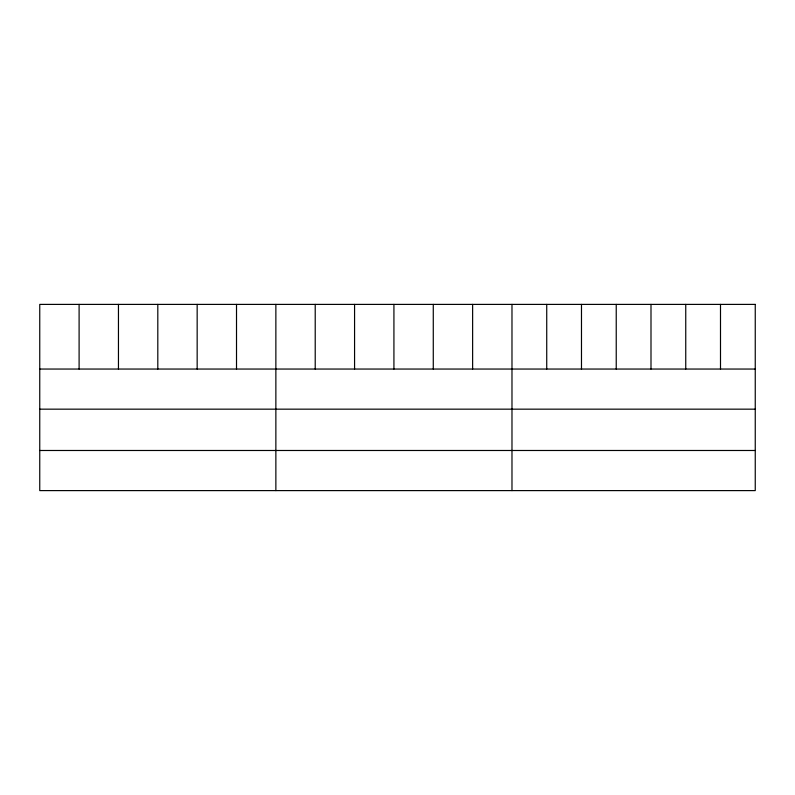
<?xml version="1.0" encoding="UTF-8"?>
<svg xmlns="http://www.w3.org/2000/svg" width="795" height="795" viewBox="0 0 795 795"><rect width="100%" height="100%" fill="white"/><g stroke="black" fill="none" stroke-linecap="round" stroke-linejoin="round"><path stroke-width="1.19" d="M39.75 369.049L755.25 369.049M39.75 409.167L755.25 409.167M39.75 450.487L755.25 450.487M720.499 304.396L720.499 369.049M685.747 304.396L685.747 369.049M650.996 304.396L650.996 369.049M616.234 304.396L616.234 369.049M581.483 304.396L581.483 369.049M546.731 304.396L546.731 369.049M511.98 304.396L511.98 490.604M472.628 304.396L472.628 369.049M433.275 304.396L433.275 369.049M393.923 304.396L393.923 369.049M354.57 304.396L354.57 369.049M315.217 304.396L315.217 369.049M275.865 304.396L275.865 490.604M236.513 304.396L236.513 369.049M197.16 304.396L197.16 369.049M157.808 304.396L157.808 369.049M118.455 304.396L118.455 369.049M79.102 304.396L79.102 369.049M755.25 304.396L39.75 304.396L39.75 490.604L755.25 490.604L755.25 304.396"/></g></svg>
